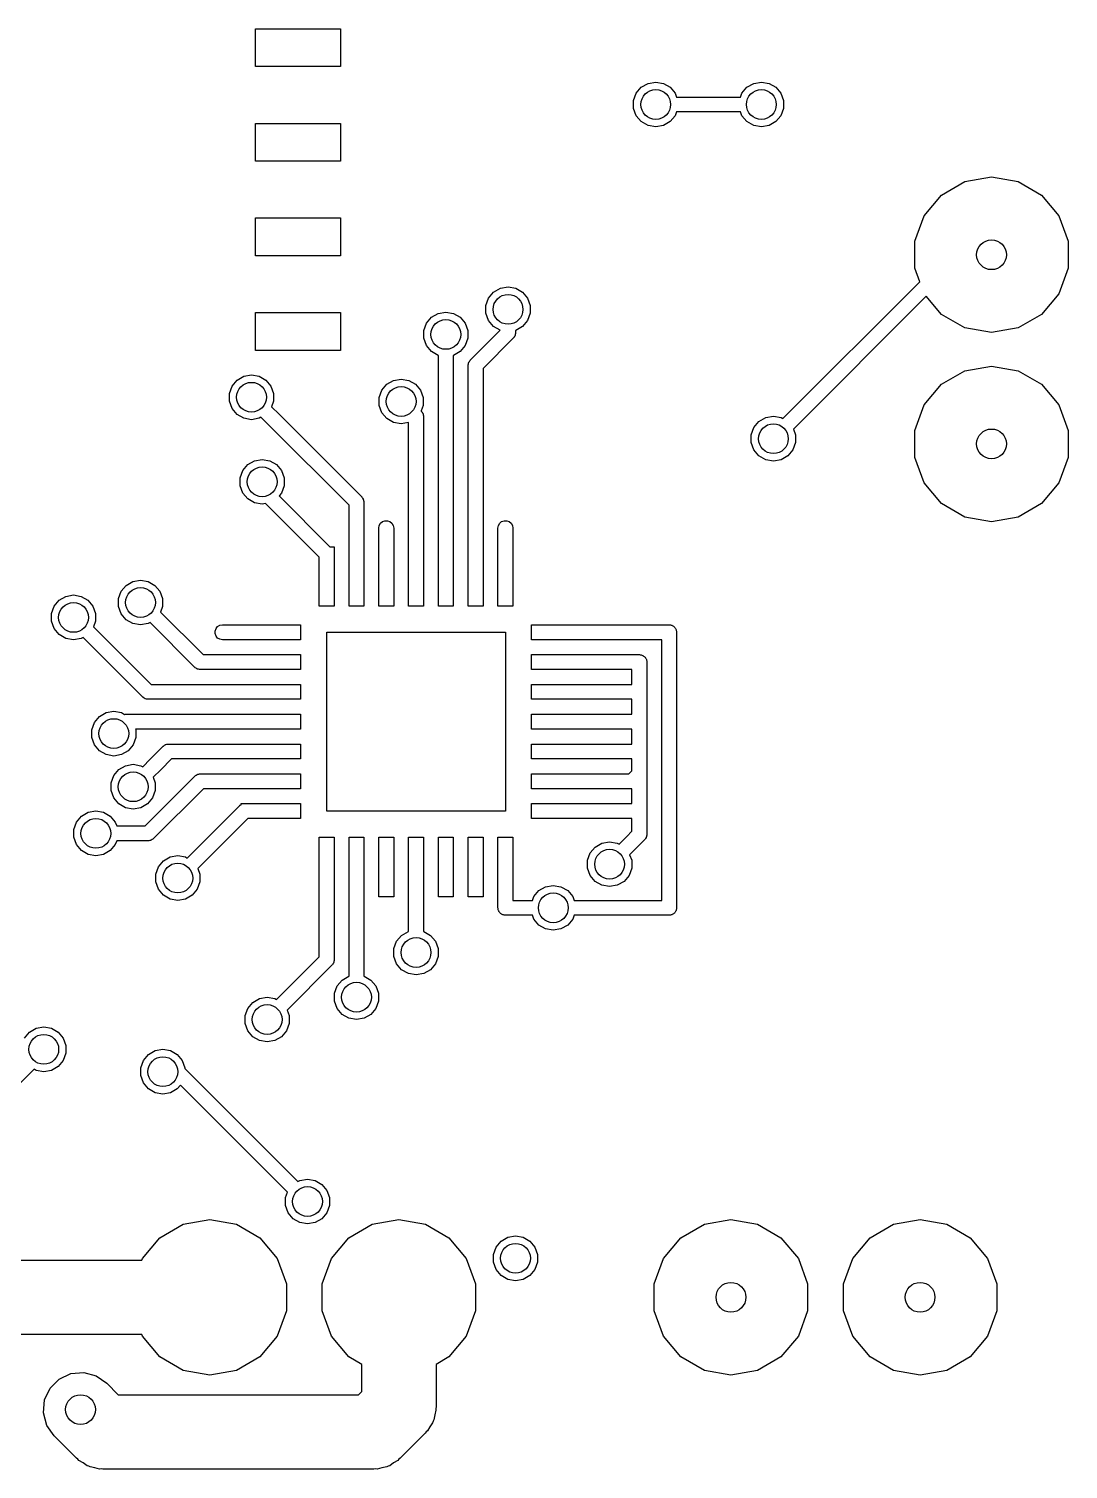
# Model space of a CAD drawing. Extents: x 1.2 to 29.5, y 0 to 30.9.
# Drawn here: x 14.8 to 28.76, y -0.04 to 19.3 of the extents above; entities that cross this region are included whole.
import ezdxf

# ---------------------------------------------------------------- set-up
doc = ezdxf.new("R2010")
doc.units = 0
doc.header["$MEASUREMENT"] = 0
doc.layers.add('BLACK', color=7, linetype='CONTINUOUS')

msp = doc.modelspace()

# ---------------------------------------------------------------- linework, layer by layer
at = {"layer": 'Black'}
for p, q in [((17.8435, 18.796), (17.8435, 19.304)), ((17.8435, 19.304), (18.9865, 19.304)), ((18.9865, 19.304), (18.9865, 18.796)), ((18.9865, 18.796), (17.8435, 18.796)), ((23.0259, 18.5187), (23.1165, 18.571)), ((23.1165, 18.571), (23.2195, 18.5891)), ((23.2195, 18.5891), (23.3225, 18.571)), ((23.3225, 18.571), (23.4131, 18.5187)), ((24.4444, 18.5187), (24.535, 18.571)), ((24.535, 18.571), (24.638, 18.5891)), ((24.638, 18.5891), (24.741, 18.571)), ((24.741, 18.571), (24.8316, 18.5187)), ((22.9229, 18.3403), (22.9587, 18.4386)), ((22.9587, 18.4386), (23.0259, 18.5187)), ((23.4131, 18.5187), (23.4803, 18.4386)), ((23.4803, 18.4386), (23.4987, 18.388)), ((23.4987, 18.388), (24.3588, 18.388)), ((24.3588, 18.388), (24.3772, 18.4386)), ((24.3772, 18.4386), (24.4444, 18.5187)), ((24.8316, 18.5187), (24.8988, 18.4386)), ((24.8988, 18.4386), (24.9346, 18.3403)), ((22.9229, 18.2357), (22.9229, 18.3403)), ((22.9587, 18.1374), (22.9229, 18.2357)), ((23.4987, 18.188), (23.4803, 18.1374)), ((24.3588, 18.188), (23.4987, 18.188)), ((24.3772, 18.1374), (24.3588, 18.188)), ((24.9346, 18.2357), (24.8988, 18.1374)), ((24.9346, 18.3403), (24.9346, 18.2357)), ((17.8435, 17.526), (17.8435, 18.034)), ((17.8435, 18.034), (18.9865, 18.034)), ((18.9865, 18.034), (18.9865, 17.526)), ((23.0259, 18.0573), (22.9587, 18.1374)), ((23.1165, 18.005), (23.0259, 18.0573)), ((23.2195, 17.9869), (23.1165, 18.005)), ((23.3225, 18.005), (23.2195, 17.9869)), ((23.4131, 18.0573), (23.3225, 18.005)), ((23.4803, 18.1374), (23.4131, 18.0573)), ((24.4444, 18.0573), (24.3772, 18.1374)), ((24.535, 18.005), (24.4444, 18.0573)), ((24.638, 17.9869), (24.535, 18.005)), ((24.741, 18.005), (24.638, 17.9869)), ((24.8316, 18.0573), (24.741, 18.005)), ((24.8988, 18.1374), (24.8316, 18.0573)), ((18.9865, 17.526), (17.8435, 17.526)), ((27.058, 17.0708), (27.3725, 17.2523)), ((27.3725, 17.2523), (27.73, 17.3154)), ((27.73, 17.3154), (28.0875, 17.2523)), ((28.0875, 17.2523), (28.402, 17.0708)), ((26.8247, 16.7927), (27.058, 17.0708)), ((28.402, 17.0708), (28.6353, 16.7927)), ((17.8435, 16.256), (17.8435, 16.764)), ((17.8435, 16.764), (18.9865, 16.764)), ((18.9865, 16.764), (18.9865, 16.256)), ((26.7005, 16.4515), (26.8247, 16.7927)), ((28.6353, 16.7927), (28.7595, 16.4515)), ((26.7005, 16.0885), (26.7005, 16.4515)), ((28.7595, 16.4515), (28.7595, 16.0885)), ((18.9865, 16.256), (17.8435, 16.256)), ((26.7663, 15.9077), (26.7005, 16.0885)), ((28.7595, 16.0885), (28.6353, 15.7473)), ((24.9274, 14.0689), (26.7663, 15.9077)), ((20.9394, 15.5891), (20.9752, 15.6874)), ((20.9752, 15.6874), (21.0424, 15.7675)), ((21.0424, 15.7675), (21.133, 15.8198)), ((21.133, 15.8198), (21.236, 15.8379)), ((21.236, 15.8379), (21.339, 15.8198)), ((21.339, 15.8198), (21.4295, 15.7675)), ((21.4295, 15.7675), (21.4968, 15.6874)), ((21.4968, 15.6874), (21.5325, 15.5891)), ((26.8539, 15.7125), (25.0691, 13.9277)), ((27.058, 15.4692), (26.8539, 15.7125)), ((28.6353, 15.7473), (28.402, 15.4692)), ((17.8435, 14.986), (17.8435, 15.494)), ((17.8435, 15.494), (18.9865, 15.494)), ((18.9865, 15.494), (18.9865, 14.986)), ((20.2064, 15.4307), (20.297, 15.483)), ((20.297, 15.483), (20.4, 15.5011)), ((20.4, 15.5011), (20.503, 15.483)), ((20.503, 15.483), (20.5936, 15.4307)), ((20.9394, 15.4845), (20.9394, 15.5891)), ((20.9752, 15.3862), (20.9394, 15.4845)), ((21.5325, 15.4845), (21.4968, 15.3862)), ((21.5325, 15.5891), (21.5325, 15.4845)), ((20.1034, 15.2523), (20.1392, 15.3506)), ((20.1392, 15.3506), (20.2064, 15.4307)), ((20.5936, 15.4307), (20.6608, 15.3506)), ((20.6608, 15.3506), (20.6966, 15.2523)), ((21.0424, 15.3061), (20.9752, 15.3862)), ((21.1305, 15.2552), (21.0424, 15.3061)), ((21.4295, 15.3061), (21.339, 15.2538)), ((21.4968, 15.3862), (21.4295, 15.3061)), ((27.3725, 15.2877), (27.058, 15.4692)), ((27.73, 15.2246), (27.3725, 15.2877)), ((28.0875, 15.2877), (27.73, 15.2246)), ((28.402, 15.4692), (28.0875, 15.2877)), ((20.1034, 15.1477), (20.1034, 15.2523)), ((20.1392, 15.0494), (20.1034, 15.1477)), ((20.6966, 15.1477), (20.6608, 15.0494)), ((20.6966, 15.2523), (20.6966, 15.1477)), ((20.7293, 14.854), (21.1305, 15.2552)), ((21.3067, 15.1486), (20.9, 14.7419)), ((21.3092, 15.1522), (21.3067, 15.1486)), ((21.3126, 15.155), (21.3092, 15.1522)), ((21.3191, 15.1663), (21.3126, 15.155)), ((21.3266, 15.177), (21.3191, 15.1663)), ((21.3277, 15.1813), (21.3266, 15.177)), ((21.3299, 15.1851), (21.3277, 15.1813)), ((21.3322, 15.198), (21.3299, 15.1851)), ((21.3356, 15.2106), (21.3322, 15.198)), ((21.336, 15.2193), (21.3352, 15.215)), ((21.3352, 15.215), (21.3356, 15.2106)), ((21.339, 15.2538), (21.336, 15.2533)), ((21.336, 15.2533), (21.336, 15.2193)), ((18.9865, 14.986), (17.8435, 14.986)), ((20.2064, 14.9693), (20.1392, 15.0494)), ((20.297, 14.917), (20.2064, 14.9693)), ((20.3, 14.9165), (20.297, 14.917)), ((20.3, 12.35), (20.3, 14.9165)), ((20.503, 14.917), (20.5, 14.9165)), ((20.5, 14.9165), (20.5, 12.35)), ((20.5936, 14.9693), (20.503, 14.917)), ((20.6608, 15.0494), (20.5936, 14.9693)), ((20.7, 14.7833), (20.7008, 14.7877)), ((20.7, 12.35), (20.7, 14.7833)), ((20.7004, 14.792), (20.7038, 14.8047)), ((20.7008, 14.7877), (20.7004, 14.792)), ((20.7038, 14.8047), (20.706, 14.8175)), ((20.706, 14.8175), (20.7082, 14.8213)), ((20.7082, 14.8213), (20.7094, 14.8256)), ((20.7094, 14.8256), (20.7169, 14.8363)), ((20.7169, 14.8363), (20.7234, 14.8476)), ((20.7234, 14.8476), (20.7268, 14.8504)), ((20.7268, 14.8504), (20.7293, 14.854)), ((20.9, 14.7419), (20.9, 12.35)), ((27.058, 14.5308), (27.3725, 14.7123)), ((27.3725, 14.7123), (27.73, 14.7754)), ((27.73, 14.7754), (28.0875, 14.7123)), ((28.0875, 14.7123), (28.402, 14.5308)), ((17.4934, 14.4088), (17.5292, 14.5071)), ((17.5292, 14.5071), (17.5964, 14.5872)), ((17.5964, 14.5872), (17.687, 14.6395)), ((17.687, 14.6395), (17.79, 14.6577)), ((17.79, 14.6577), (17.893, 14.6395)), ((17.893, 14.6395), (17.9835, 14.5872)), ((17.9835, 14.5872), (18.0508, 14.5071)), ((18.0508, 14.5071), (18.0865, 14.4088)), ((19.5392, 14.4506), (19.6064, 14.5307)), ((19.6064, 14.5307), (19.697, 14.583)), ((19.697, 14.583), (19.8, 14.6011)), ((19.8, 14.6011), (19.903, 14.583)), ((19.903, 14.583), (19.9936, 14.5307)), ((19.9936, 14.5307), (20.0608, 14.4506)), ((26.8247, 14.2527), (27.058, 14.5308)), ((28.402, 14.5308), (28.6353, 14.2527)), ((17.4934, 14.3043), (17.4934, 14.4088)), ((18.0865, 14.4088), (18.0865, 14.3043)), ((19.5034, 14.3523), (19.5392, 14.4506)), ((19.5034, 14.2477), (19.5034, 14.3523)), ((20.0608, 14.4506), (20.0966, 14.3523)), ((20.0966, 14.3523), (20.0966, 14.2477)), ((17.5292, 14.206), (17.4934, 14.3043)), ((17.5964, 14.1259), (17.5292, 14.206)), ((17.687, 14.0736), (17.5964, 14.1259)), ((18.0865, 14.3043), (18.0591, 14.2288)), ((18.0591, 14.2288), (18.1607, 14.1273)), ((18.1607, 14.1273), (18.1607, 14.1273)), ((18.1607, 14.1273), (19.2707, 13.0172)), ((19.5392, 14.1494), (19.5034, 14.2477)), ((19.6064, 14.0693), (19.5392, 14.1494)), ((20.0966, 14.2477), (20.0691, 14.1723)), ((20.0691, 14.1723), (20.0707, 14.1707)), ((20.0707, 14.1707), (20.0732, 14.1671)), ((20.0732, 14.1671), (20.0766, 14.1643)), ((20.0766, 14.1643), (20.0831, 14.153)), ((20.0831, 14.153), (20.0906, 14.1423)), ((20.0906, 14.1423), (20.0918, 14.138)), ((20.0918, 14.138), (20.094, 14.1342)), ((20.094, 14.1342), (20.0962, 14.1213)), ((20.0962, 14.1213), (20.0996, 14.1087)), ((26.7005, 13.9115), (26.8247, 14.2527)), ((28.6353, 14.2527), (28.7595, 13.9115)), ((17.79, 14.0554), (17.687, 14.0736)), ((17.893, 14.0736), (17.79, 14.0554)), ((17.9174, 14.0877), (17.893, 14.0736)), ((18.0193, 13.9858), (17.9174, 14.0877)), ((19.1, 12.9051), (18.0193, 13.9858)), ((18.0193, 13.9858), (18.0193, 13.9858)), ((19.697, 14.017), (19.6064, 14.0693)), ((19.8, 13.9989), (19.697, 14.017)), ((19.9, 14.0165), (19.8, 13.9989)), ((19.9, 12.35), (19.9, 14.0165)), ((20.0996, 14.1087), (20.0992, 14.1043)), ((20.0992, 14.1043), (20.1, 14.1)), ((20.1, 14.1), (20.1, 12.35)), ((24.5034, 13.8523), (24.5392, 13.9506)), ((24.5392, 13.9506), (24.6064, 14.0307)), ((24.6064, 14.0307), (24.697, 14.083)), ((24.697, 14.083), (24.8, 14.1011)), ((24.8, 14.1011), (24.903, 14.083)), ((24.903, 14.083), (24.9274, 14.0689)), ((25.0691, 13.9277), (25.0966, 13.8523)), ((24.5034, 13.7477), (24.5034, 13.8523)), ((24.5392, 13.6494), (24.5034, 13.7477)), ((25.0966, 13.7477), (25.0608, 13.6494)), ((25.0966, 13.8523), (25.0966, 13.7477)), ((26.7005, 13.5485), (26.7005, 13.9115)), ((28.7595, 13.9115), (28.7595, 13.5485)), ((24.6064, 13.5693), (24.5392, 13.6494)), ((24.697, 13.517), (24.6064, 13.5693)), ((24.9936, 13.5693), (24.903, 13.517)), ((25.0608, 13.6494), (24.9936, 13.5693)), ((26.8247, 13.2073), (26.7005, 13.5485)), ((28.7595, 13.5485), (28.6353, 13.2073)), ((17.6373, 13.2734), (17.673, 13.3716)), ((17.673, 13.3716), (17.7403, 13.4518)), ((17.7403, 13.4518), (17.8308, 13.504)), ((17.8308, 13.504), (17.9338, 13.5222)), ((17.9338, 13.5222), (18.0368, 13.504)), ((18.0368, 13.504), (18.1274, 13.4518)), ((18.1274, 13.4518), (18.1946, 13.3716)), ((18.1946, 13.3716), (18.2304, 13.2734)), ((24.8, 13.4989), (24.697, 13.517)), ((24.903, 13.517), (24.8, 13.4989)), ((17.6373, 13.1688), (17.6373, 13.2734)), ((17.673, 13.0705), (17.6373, 13.1688)), ((18.2304, 13.1688), (18.1946, 13.0705)), ((18.2304, 13.2734), (18.2304, 13.1688)), ((27.058, 12.9292), (26.8247, 13.2073)), ((28.6353, 13.2073), (28.402, 12.9292)), ((17.7403, 12.9904), (17.673, 13.0705)), ((17.8308, 12.9381), (17.7403, 12.9904)), ((18.1946, 13.0705), (18.161, 13.0304)), ((18.161, 13.0304), (18.8414, 12.35)), ((19.2707, 13.0172), (19.2732, 13.0136)), ((19.2732, 13.0136), (19.2766, 13.0108)), ((19.2766, 13.0108), (19.2831, 12.9995)), ((19.2831, 12.9995), (19.2906, 12.9888)), ((19.2906, 12.9888), (19.2918, 12.9845)), ((19.2918, 12.9845), (19.294, 12.9807)), ((19.294, 12.9807), (19.2962, 12.9678)), ((19.2962, 12.9678), (19.2996, 12.9552)), ((17.9338, 12.9199), (17.8308, 12.9381)), ((17.9804, 12.9281), (17.9338, 12.9199)), ((18.7, 12.2086), (17.9804, 12.9281)), ((19.1, 12.35), (19.1, 12.9051)), ((19.2996, 12.9552), (19.2992, 12.9508)), ((19.2992, 12.9508), (19.3, 12.9465)), ((19.3, 12.9465), (19.3, 12.35)), ((27.3725, 12.7477), (27.058, 12.9292)), ((28.402, 12.9292), (28.0875, 12.7477)), ((19.5, 12.6), (19.506, 12.6342)), ((19.5, 12.35), (19.5, 12.6)), ((19.506, 12.6342), (19.5234, 12.6643)), ((19.5234, 12.6643), (19.55, 12.6866)), ((19.55, 12.6866), (19.5826, 12.6985)), ((19.5826, 12.6985), (19.6174, 12.6985)), ((19.6174, 12.6985), (19.65, 12.6866)), ((19.65, 12.6866), (19.6766, 12.6643)), ((19.6766, 12.6643), (19.694, 12.6342)), ((19.694, 12.6342), (19.7, 12.6)), ((19.7, 12.6), (19.7, 12.35)), ((21.1, 12.6), (21.106, 12.6342)), ((21.1, 12.35), (21.1, 12.6)), ((21.106, 12.6342), (21.1234, 12.6643)), ((21.1234, 12.6643), (21.15, 12.6866)), ((21.15, 12.6866), (21.1826, 12.6985)), ((21.1826, 12.6985), (21.2174, 12.6985)), ((21.2174, 12.6985), (21.25, 12.6866)), ((21.25, 12.6866), (21.2766, 12.6643)), ((21.2766, 12.6643), (21.294, 12.6342)), ((21.294, 12.6342), (21.3, 12.6)), ((21.3, 12.6), (21.3, 12.35)), ((27.73, 12.6846), (27.3725, 12.7477)), ((28.0875, 12.7477), (27.73, 12.6846)), ((18.7, 11.55), (18.7, 12.2086)), ((18.8414, 12.35), (18.9, 12.35)), ((18.9, 12.35), (18.9, 11.55)), ((19.1, 11.55), (19.1, 12.35)), ((19.3, 12.35), (19.3, 11.55)), ((19.5, 11.55), (19.5, 12.35)), ((19.7, 12.35), (19.7, 11.55)), ((19.9, 11.55), (19.9, 12.35)), ((20.1, 12.35), (20.1, 11.55)), ((20.3, 11.55), (20.3, 12.35)), ((20.5, 12.35), (20.5, 11.55)), ((20.7, 11.55), (20.7, 12.35)), ((20.9, 12.35), (20.9, 11.55)), ((21.1, 11.55), (21.1, 12.35)), ((21.3, 12.35), (21.3, 11.55)), ((16.0392, 11.7506), (16.1064, 11.8307)), ((16.1064, 11.8307), (16.197, 11.883)), ((16.197, 11.883), (16.3, 11.9011)), ((16.3, 11.9011), (16.403, 11.883)), ((16.403, 11.883), (16.4936, 11.8307)), ((16.4936, 11.8307), (16.5608, 11.7506)), ((15.1392, 11.5506), (15.2064, 11.6307)), ((15.2064, 11.6307), (15.297, 11.683)), ((15.297, 11.683), (15.4, 11.7011)), ((15.4, 11.7011), (15.503, 11.683)), ((15.503, 11.683), (15.5936, 11.6307)), ((15.5936, 11.6307), (15.6608, 11.5506)), ((16.0034, 11.6523), (16.0392, 11.7506)), ((16.0034, 11.5477), (16.0034, 11.6523)), ((16.5608, 11.7506), (16.5966, 11.6523)), ((16.5966, 11.6523), (16.5966, 11.5477)), ((15.1034, 11.4523), (15.1392, 11.5506)), ((15.1034, 11.3477), (15.1034, 11.4523)), ((15.6608, 11.5506), (15.6966, 11.4523)), ((15.6966, 11.4523), (15.6966, 11.3477)), ((16.0392, 11.4494), (16.0034, 11.5477)), ((16.1064, 11.3693), (16.0392, 11.4494)), ((16.5966, 11.5477), (16.5691, 11.4723)), ((16.5691, 11.4723), (17.1414, 10.9)), ((18.9, 11.55), (18.7, 11.55)), ((19.3, 11.55), (19.1, 11.55)), ((19.7, 11.55), (19.5, 11.55)), ((20.1, 11.55), (19.9, 11.55)), ((20.5, 11.55), (20.3, 11.55)), ((20.9, 11.55), (20.7, 11.55)), ((21.3, 11.55), (21.1, 11.55)), ((15.1392, 11.2494), (15.1034, 11.3477)), ((15.2064, 11.1693), (15.1392, 11.2494)), ((15.6966, 11.3477), (15.6691, 11.2723)), ((15.6691, 11.2723), (16.4414, 10.5)), ((16.197, 11.317), (16.1064, 11.3693)), ((16.3, 11.2989), (16.197, 11.317)), ((16.403, 11.317), (16.3, 11.2989)), ((16.4274, 11.3311), (16.403, 11.317)), ((17.0293, 10.7293), (16.4274, 11.3311)), ((17.3015, 11.2174), (17.3134, 11.25)), ((17.3134, 11.25), (17.3357, 11.2766)), ((17.3357, 11.2766), (17.3658, 11.294)), ((17.3658, 11.294), (17.4, 11.3)), ((17.4, 11.3), (18.05, 11.3)), ((18.05, 11.3), (18.45, 11.3)), ((18.45, 11.3), (18.45, 11.1)), ((21.55, 11.3), (22.35, 11.3)), ((21.55, 11.1), (21.55, 11.3)), ((22.35, 11.3), (23.4, 11.3)), ((23.4, 11.3), (23.4086, 11.2985)), ((23.4086, 11.2985), (23.4174, 11.2985)), ((23.4174, 11.2985), (23.4256, 11.2955)), ((23.4256, 11.2955), (23.4342, 11.294)), ((23.4342, 11.294), (23.4418, 11.2896)), ((23.4418, 11.2896), (23.45, 11.2866)), ((23.45, 11.2866), (23.4567, 11.281)), ((23.4567, 11.281), (23.4643, 11.2766)), ((23.4643, 11.2766), (23.4699, 11.2699)), ((23.4699, 11.2699), (23.4766, 11.2643)), ((23.4766, 11.2643), (23.481, 11.2567)), ((23.481, 11.2567), (23.4866, 11.25)), ((23.4866, 11.25), (23.4896, 11.2418)), ((23.4896, 11.2418), (23.494, 11.2342)), ((23.494, 11.2342), (23.4955, 11.2256)), ((23.4955, 11.2256), (23.4985, 11.2174)), ((15.297, 11.117), (15.2064, 11.1693)), ((15.4, 11.0989), (15.297, 11.117)), ((15.503, 11.117), (15.4, 11.0989)), ((15.5274, 11.1311), (15.503, 11.117)), ((16.3293, 10.3293), (15.5274, 11.1311)), ((17.3015, 11.1826), (17.3015, 11.2174)), ((17.3134, 11.15), (17.3015, 11.1826)), ((17.3357, 11.1234), (17.3134, 11.15)), ((17.3658, 11.106), (17.3357, 11.1234)), ((17.4, 11.1), (17.3658, 11.106)), ((17.65, 11.1), (17.4, 11.1)), ((18.05, 11.1), (17.65, 11.1)), ((18.45, 11.1), (18.05, 11.1)), ((18.8, 10), (18.8, 11.2)), ((18.8, 11.2), (20, 11.2)), ((20, 11.2), (21.2, 11.2)), ((21.2, 11.2), (21.2, 10)), ((21.95, 11.1), (21.55, 11.1)), ((22.35, 11.1), (21.95, 11.1)), ((23.3, 11.1), (22.35, 11.1)), ((23.3, 7.6), (23.3, 11.1)), ((23.4985, 11.2174), (23.4985, 11.2086)), ((23.4985, 11.2086), (23.5, 11.2)), ((23.5, 11.2), (23.5, 7.5)), ((17.1414, 10.9), (18.05, 10.9)), ((18.05, 10.9), (18.45, 10.9)), ((18.45, 10.9), (18.45, 10.7)), ((21.55, 10.7), (21.55, 10.9)), ((21.55, 10.9), (22.35, 10.9)), ((22.35, 10.9), (23, 10.9)), ((23, 10.9), (23.0086, 10.8985)), ((23.0086, 10.8985), (23.0174, 10.8985)), ((23.0174, 10.8985), (23.0256, 10.8955)), ((23.0256, 10.8955), (23.0342, 10.894)), ((23.0342, 10.894), (23.0418, 10.8896)), ((23.0418, 10.8896), (23.05, 10.8866)), ((23.05, 10.8866), (23.0567, 10.881)), ((23.0567, 10.881), (23.0643, 10.8766)), ((23.0643, 10.8766), (23.0699, 10.8699)), ((23.0699, 10.8699), (23.0766, 10.8643)), ((23.0766, 10.8643), (23.081, 10.8567)), ((23.081, 10.8567), (23.0866, 10.85)), ((23.0866, 10.85), (23.0896, 10.8418)), ((23.0896, 10.8418), (23.094, 10.8342)), ((23.094, 10.8342), (23.0955, 10.8256)), ((17.0329, 10.7268), (17.0293, 10.7293)), ((17.0357, 10.7234), (17.0329, 10.7268)), ((17.047, 10.7169), (17.0357, 10.7234)), ((17.0577, 10.7094), (17.047, 10.7169)), ((17.062, 10.7082), (17.0577, 10.7094)), ((17.0658, 10.706), (17.062, 10.7082)), ((17.0787, 10.7038), (17.0658, 10.706)), ((17.0913, 10.7004), (17.0787, 10.7038)), ((17.0957, 10.7008), (17.0913, 10.7004)), ((17.1, 10.7), (17.0957, 10.7008)), ((17.65, 10.7), (17.1, 10.7)), ((18.45, 10.7), (17.65, 10.7)), ((21.95, 10.7), (21.55, 10.7)), ((22.9, 10.7), (21.95, 10.7)), ((22.9, 10.5), (22.9, 10.7)), ((23.0955, 10.8256), (23.0985, 10.8174)), ((23.0985, 10.8174), (23.0985, 10.8086)), ((23.0985, 10.8086), (23.1, 10.8)), ((23.1, 10.8), (23.1, 10.4)), ((16.4414, 10.5), (18.05, 10.5)), ((18.05, 10.5), (18.45, 10.5)), ((18.45, 10.5), (18.45, 10.3)), ((21.55, 10.3), (21.55, 10.5)), ((21.55, 10.5), (22.35, 10.5)), ((22.35, 10.5), (22.9, 10.5)), ((16.3329, 10.3268), (16.3293, 10.3293)), ((16.3357, 10.3234), (16.3329, 10.3268)), ((16.347, 10.3169), (16.3357, 10.3234)), ((16.3577, 10.3094), (16.347, 10.3169)), ((16.362, 10.3082), (16.3577, 10.3094)), ((16.3658, 10.306), (16.362, 10.3082)), ((16.3787, 10.3038), (16.3658, 10.306)), ((16.3913, 10.3004), (16.3787, 10.3038)), ((16.3957, 10.3008), (16.3913, 10.3004)), ((16.4, 10.3), (16.3957, 10.3008)), ((17.65, 10.3), (16.4, 10.3)), ((18.45, 10.3), (17.65, 10.3)), ((21.95, 10.3), (21.55, 10.3)), ((22.9, 10.3), (21.95, 10.3)), ((22.9, 10.1), (22.9, 10.3)), ((23.1, 10.4), (23.1, 10)), ((15.6796, 9.99056), (15.7468, 10.0707)), ((15.7468, 10.0707), (15.8374, 10.123)), ((15.8374, 10.123), (15.9404, 10.1411)), ((15.9404, 10.1411), (16.0434, 10.123)), ((16.0434, 10.123), (16.0863, 10.0982)), ((16.0863, 10.0982), (16.0917, 10.0996)), ((16.0917, 10.0996), (16.0961, 10.0992)), ((16.0961, 10.0992), (16.1004, 10.1)), ((16.1004, 10.1), (18.05, 10.1)), ((18.05, 10.1), (18.45, 10.1)), ((18.45, 10.1), (18.45, 9.9)), ((21.55, 9.9), (21.55, 10.1)), ((21.55, 10.1), (22.35, 10.1)), ((22.35, 10.1), (22.9, 10.1)), ((15.6438, 9.89228), (15.6796, 9.99056)), ((15.6438, 9.7877), (15.6438, 9.89228)), ((17.65, 9.9), (16.2341, 9.9)), ((16.2341, 9.9), (16.2369, 9.89228)), ((16.2369, 9.89228), (16.2369, 9.7877)), ((18.45, 9.9), (17.65, 9.9)), ((18.8, 8.8), (18.8, 10)), ((21.2, 10), (21.2, 8.8)), ((21.95, 9.9), (21.55, 9.9)), ((22.9, 9.9), (21.95, 9.9)), ((22.9, 9.7), (22.9, 9.9)), ((23.1, 10), (23.1, 9.6)), ((15.6796, 9.68942), (15.6438, 9.7877)), ((15.7468, 9.6093), (15.6796, 9.68942)), ((16.2012, 9.68942), (16.1339, 9.6093)), ((16.2369, 9.7877), (16.2012, 9.68942)), ((16.6044, 9.67071), (16.608, 9.67324)), ((16.608, 9.67324), (16.6108, 9.6766)), ((16.6108, 9.6766), (16.6221, 9.68313)), ((16.6221, 9.68313), (16.6328, 9.69063)), ((16.6328, 9.69063), (16.6371, 9.69177)), ((16.6371, 9.69177), (16.6409, 9.69397)), ((16.6409, 9.69397), (16.6538, 9.69624)), ((16.6538, 9.69624), (16.6664, 9.69962)), ((16.6664, 9.69962), (16.6708, 9.69924)), ((16.6708, 9.69924), (16.6751, 9.7)), ((16.6751, 9.7), (18.05, 9.7)), ((18.05, 9.7), (18.45, 9.7)), ((18.45, 9.7), (18.45, 9.5)), ((21.55, 9.5), (21.55, 9.7)), ((21.55, 9.7), (22.35, 9.7)), ((22.35, 9.7), (22.9, 9.7)), ((15.8374, 9.55701), (15.7468, 9.6093)), ((15.9404, 9.53884), (15.8374, 9.55701)), ((16.0434, 9.55701), (15.9404, 9.53884)), ((16.1339, 9.6093), (16.0434, 9.55701)), ((16.3287, 9.39503), (16.4305, 9.49686)), ((16.4305, 9.49687), (16.6044, 9.67071)), ((16.4305, 9.49686), (16.4305, 9.49687)), ((16.7165, 9.5), (16.572, 9.35544)), ((17.65, 9.5), (16.7165, 9.5)), ((18.05, 9.5), (17.65, 9.5)), ((18.45, 9.5), (18.05, 9.5)), ((21.95, 9.5), (21.55, 9.5)), ((22.35, 9.5), (21.95, 9.5)), ((22.9, 9.5), (22.35, 9.5)), ((22.9, 9.34142), (22.9, 9.5)), ((23.1, 9.6), (23.1, 9.3)), ((15.9405, 9.27673), (16.0077, 9.35685)), ((16.0077, 9.35685), (16.0983, 9.40914)), ((16.0983, 9.40914), (16.2013, 9.4273)), ((16.2013, 9.4273), (16.3043, 9.40914)), ((16.3043, 9.40914), (16.3287, 9.39503)), ((16.572, 9.35544), (16.4704, 9.25386)), ((16.572, 9.35544), (16.572, 9.35544)), ((17.0492, 9.28314), (17.0599, 9.29063)), ((17.0599, 9.29063), (17.0641, 9.29177)), ((17.0641, 9.29177), (17.0679, 9.29397)), ((17.0679, 9.29397), (17.0808, 9.29624)), ((17.0808, 9.29624), (17.0934, 9.29962)), ((17.0934, 9.29962), (17.0978, 9.29924)), ((17.0978, 9.29924), (17.1021, 9.3)), ((17.1021, 9.3), (18.05, 9.3)), ((18.05, 9.3), (18.45, 9.3)), ((18.45, 9.3), (18.45, 9.1)), ((21.55, 9.1), (21.55, 9.3)), ((21.55, 9.3), (22.35, 9.3)), ((22.35, 9.3), (22.8586, 9.3)), ((22.8586, 9.3), (22.9, 9.34142)), ((23.1, 9.3), (23.1, 8.8)), ((15.9047, 9.17845), (15.9405, 9.27673)), ((15.9047, 9.07386), (15.9047, 9.17845)), ((16.3607, 8.6), (17.0314, 9.27071)), ((16.4704, 9.25386), (16.4978, 9.17845)), ((17.1436, 9.1), (16.4729, 8.42929)), ((16.4978, 9.17845), (16.4978, 9.07386)), ((17.0314, 9.27071), (17.035, 9.27323)), ((17.035, 9.27323), (17.0379, 9.2766)), ((17.0379, 9.2766), (17.0492, 9.28314)), ((17.65, 9.1), (17.1436, 9.1)), ((18.45, 9.1), (17.65, 9.1)), ((21.95, 9.1), (21.55, 9.1)), ((22.9, 9.1), (21.95, 9.1)), ((22.9, 8.9), (22.9, 9.1)), ((15.9405, 8.97558), (15.9047, 9.07386)), ((16.0077, 8.89546), (15.9405, 8.97558)), ((16.4621, 8.97558), (16.3948, 8.89546)), ((16.4978, 9.07386), (16.4621, 8.97558)), ((17.65, 8.88521), (17.65, 8.9)), ((17.65, 8.9), (18.45, 8.9)), ((18.45, 8.9), (18.45, 8.7)), ((21.55, 8.9), (22.35, 8.9)), ((21.55, 8.7), (21.55, 8.9)), ((22.35, 8.9), (22.9, 8.9)), ((15.4392, 8.65057), (15.5064, 8.73069)), ((15.5064, 8.73069), (15.597, 8.78299)), ((15.597, 8.78299), (15.7, 8.80115)), ((15.7, 8.80115), (15.803, 8.78299)), ((15.803, 8.78299), (15.8936, 8.73069)), ((15.8936, 8.73069), (15.9608, 8.65057)), ((16.0983, 8.84317), (16.0077, 8.89546)), ((16.2013, 8.82501), (16.0983, 8.84317)), ((16.3043, 8.84317), (16.2013, 8.82501)), ((16.3948, 8.89546), (16.3043, 8.84317)), ((16.9274, 8.16887), (17.6293, 8.87071)), ((17.6293, 8.87071), (17.6329, 8.87323)), ((17.6329, 8.87323), (17.6357, 8.8766)), ((17.6357, 8.8766), (17.647, 8.88314)), ((17.647, 8.88314), (17.65, 8.88521)), ((20, 8.8), (18.8, 8.8)), ((21.2, 8.8), (20, 8.8)), ((23.1, 8.8), (23.1, 8.48599)), ((15.4034, 8.55229), (15.4392, 8.65057)), ((15.4034, 8.44771), (15.4034, 8.55229)), ((15.9608, 8.65057), (15.9792, 8.6)), ((15.9792, 8.6), (16.1243, 8.6)), ((16.1243, 8.6), (16.3607, 8.6)), ((17.7414, 8.7), (17.0691, 8.0277)), ((18.45, 8.7), (17.7414, 8.7)), ((21.95, 8.7), (21.55, 8.7)), ((22.9, 8.7), (21.95, 8.7)), ((22.8293, 8.4567), (22.9, 8.52741)), ((22.9, 8.52741), (22.9, 8.7)), ((15.4392, 8.34943), (15.4034, 8.44771)), ((15.5064, 8.26931), (15.4392, 8.34943)), ((15.9608, 8.34943), (15.8936, 8.26931)), ((15.9792, 8.4), (15.9608, 8.34943)), ((16.1243, 8.4), (15.9792, 8.4)), ((16.4021, 8.4), (16.1243, 8.4)), ((16.4065, 8.40076), (16.4021, 8.4)), ((16.4109, 8.40038), (16.4065, 8.40076)), ((16.4235, 8.40376), (16.4109, 8.40038)), ((16.4364, 8.40603), (16.4235, 8.40376)), ((16.4402, 8.40823), (16.4364, 8.40603)), ((16.4444, 8.40937), (16.4402, 8.40823)), ((16.4551, 8.41687), (16.4444, 8.40937)), ((16.4664, 8.4234), (16.4551, 8.41687)), ((16.4693, 8.42676), (16.4664, 8.4234)), ((16.4729, 8.42929), (16.4693, 8.42676)), ((18.7, 8.05), (18.7, 8.45)), ((18.7, 8.45), (18.9, 8.45)), ((18.9, 8.45), (18.9, 7.65)), ((19.1, 8.05), (19.1, 8.45)), ((19.1, 8.45), (19.3, 8.45)), ((19.3, 8.45), (19.3, 7.65)), ((19.5, 7.65), (19.5, 8.45)), ((19.5, 8.45), (19.7, 8.45)), ((19.7, 8.45), (19.7, 7.65)), ((19.9, 8.05), (19.9, 8.45)), ((19.9, 8.45), (20.1, 8.45)), ((20.1, 8.45), (20.1, 7.65)), ((20.3, 7.65), (20.3, 8.45)), ((20.3, 8.45), (20.5, 8.45)), ((20.5, 8.45), (20.5, 7.65)), ((20.7, 7.65), (20.7, 8.45)), ((20.7, 8.45), (20.9, 8.45)), ((20.9, 8.45), (20.9, 7.65)), ((21.1, 8.05), (21.1, 8.45)), ((21.1, 8.45), (21.3, 8.45)), ((21.3, 8.45), (21.3, 7.65)), ((22.4064, 8.31668), (22.497, 8.36897)), ((22.497, 8.36897), (22.6, 8.38714)), ((22.6, 8.38714), (22.703, 8.36897)), ((22.703, 8.36897), (22.7274, 8.35486)), ((22.7274, 8.35486), (22.8293, 8.4567)), ((22.8293, 8.4567), (22.8293, 8.4567)), ((23.0707, 8.41528), (22.9707, 8.31528)), ((23.0732, 8.41888), (23.0707, 8.41528)), ((23.0766, 8.42171), (23.0732, 8.41888)), ((23.0831, 8.43302), (23.0766, 8.42171)), ((23.0906, 8.44373), (23.0831, 8.43302)), ((23.0918, 8.44798), (23.0906, 8.44373)), ((23.094, 8.45179), (23.0918, 8.44798)), ((23.0962, 8.46466), (23.094, 8.45179)), ((23.0996, 8.47727), (23.0962, 8.46466)), ((23.1, 8.48599), (23.0992, 8.48166)), ((23.0992, 8.48166), (23.0996, 8.47727)), ((15.597, 8.21701), (15.5064, 8.26931)), ((15.7, 8.19885), (15.597, 8.21701)), ((15.803, 8.21701), (15.7, 8.19885)), ((15.8936, 8.26931), (15.803, 8.21701)), ((16.5392, 8.05057), (16.6064, 8.13069)), ((16.6064, 8.13069), (16.697, 8.18299)), ((16.697, 8.18299), (16.8, 8.20115)), ((16.8, 8.20115), (16.903, 8.18299)), ((16.903, 8.18299), (16.9274, 8.16887)), ((22.3034, 8.13828), (22.3392, 8.23656)), ((22.3034, 8.0337), (22.3034, 8.13828)), ((22.3392, 8.23656), (22.4064, 8.31668)), ((22.9707, 8.31528), (22.8691, 8.21369)), ((22.8691, 8.21369), (22.8966, 8.13828)), ((22.8966, 8.13828), (22.8966, 8.0337)), ((22.9707, 8.31528), (22.9707, 8.31528)), ((16.5034, 7.95229), (16.5392, 8.05057)), ((16.5034, 7.84771), (16.5034, 7.95229)), ((17.0691, 8.0277), (17.0966, 7.95229)), ((17.0966, 7.95229), (17.0966, 7.84771)), ((18.7, 6.84142), (18.7, 8.05)), ((19.1, 6.58351), (19.1, 8.05)), ((19.9, 7.18351), (19.9, 8.05)), ((21.1, 7.5), (21.1, 8.05)), ((22.3392, 7.93542), (22.3034, 8.0337)), ((22.4064, 7.8553), (22.3392, 7.93542)), ((22.8608, 7.93542), (22.7936, 7.8553)), ((22.8966, 8.0337), (22.8608, 7.93542)), ((16.5392, 7.74943), (16.5034, 7.84771)), ((16.6064, 7.66931), (16.5392, 7.74943)), ((17.0608, 7.74943), (16.9936, 7.66931)), ((17.0966, 7.84771), (17.0608, 7.74943)), ((21.6504, 7.73069), (21.741, 7.78299)), ((21.741, 7.78299), (21.844, 7.80115)), ((21.844, 7.80115), (21.947, 7.78299)), ((21.947, 7.78299), (22.0376, 7.73069)), ((22.497, 7.803), (22.4064, 7.8553)), ((22.6, 7.78484), (22.497, 7.803)), ((22.703, 7.803), (22.6, 7.78484)), ((22.7936, 7.8553), (22.703, 7.803)), ((16.697, 7.61701), (16.6064, 7.66931)), ((16.8, 7.59885), (16.697, 7.61701)), ((16.903, 7.61701), (16.8, 7.59885)), ((16.9936, 7.66931), (16.903, 7.61701)), ((18.9, 7.65), (18.9, 6.8)), ((19.3, 7.65), (19.3, 6.58351)), ((19.7, 7.65), (19.5, 7.65)), ((20.1, 7.65), (20.1, 7.18351)), ((20.5, 7.65), (20.3, 7.65)), ((20.9, 7.65), (20.7, 7.65)), ((21.3, 7.65), (21.3, 7.6)), ((21.3, 7.6), (21.5648, 7.6)), ((21.5648, 7.6), (21.5832, 7.65057)), ((21.5832, 7.65057), (21.6504, 7.73069)), ((22.0376, 7.73069), (22.1048, 7.65057)), ((22.1048, 7.65057), (22.1232, 7.6)), ((22.1232, 7.6), (23.3, 7.6)), ((21.1015, 7.49139), (21.1, 7.5)), ((21.1015, 7.48263), (21.1015, 7.49139)), ((21.1045, 7.47441), (21.1015, 7.48263)), ((21.106, 7.4658), (21.1045, 7.47441)), ((21.1104, 7.45822), (21.106, 7.4658)), ((21.1134, 7.45), (21.1104, 7.45822)), ((21.119, 7.4433), (21.1134, 7.45)), ((21.1234, 7.43572), (21.119, 7.4433)), ((21.1301, 7.4301), (21.1234, 7.43572)), ((21.1357, 7.4234), (21.1301, 7.4301)), ((21.1433, 7.41902), (21.1357, 7.4234)), ((21.15, 7.4134), (21.1433, 7.41902)), ((21.1582, 7.4104), (21.15, 7.4134)), ((21.1658, 7.40603), (21.1582, 7.4104)), ((21.1744, 7.40451), (21.1658, 7.40603)), ((21.1826, 7.40152), (21.1744, 7.40451)), ((21.1914, 7.40152), (21.1826, 7.40152)), ((21.2, 7.4), (21.1914, 7.40152)), ((21.5648, 7.4), (21.2, 7.4)), ((21.5832, 7.34943), (21.5648, 7.4)), ((22.1232, 7.4), (22.1048, 7.34943)), ((23.4, 7.4), (22.1232, 7.4)), ((23.4086, 7.40152), (23.4, 7.4)), ((23.4174, 7.40152), (23.4086, 7.40152)), ((23.4256, 7.40451), (23.4174, 7.40152)), ((23.4342, 7.40603), (23.4256, 7.40451)), ((23.4418, 7.4104), (23.4342, 7.40603)), ((23.45, 7.4134), (23.4418, 7.4104)), ((23.4567, 7.41902), (23.45, 7.4134)), ((23.4643, 7.4234), (23.4567, 7.41902)), ((23.4699, 7.4301), (23.4643, 7.4234)), ((23.4766, 7.43572), (23.4699, 7.4301)), ((23.481, 7.4433), (23.4766, 7.43572)), ((23.4866, 7.45), (23.481, 7.4433)), ((23.4896, 7.45822), (23.4866, 7.45)), ((23.494, 7.4658), (23.4896, 7.45822)), ((23.4955, 7.47441), (23.494, 7.4658)), ((23.4985, 7.48263), (23.4955, 7.47441)), ((23.5, 7.5), (23.4985, 7.49139)), ((23.4985, 7.49139), (23.4985, 7.48263)), ((19.8064, 7.13069), (19.897, 7.18298)), ((19.897, 7.18298), (19.9, 7.18351)), ((20.1, 7.18351), (20.103, 7.18298)), ((20.103, 7.18298), (20.1936, 7.13069)), ((21.6504, 7.26931), (21.5832, 7.34943)), ((21.741, 7.21701), (21.6504, 7.26931)), ((21.844, 7.19885), (21.741, 7.21701)), ((21.947, 7.21701), (21.844, 7.19885)), ((22.0376, 7.26931), (21.947, 7.21701)), ((22.1048, 7.34943), (22.0376, 7.26931)), ((19.7034, 6.95229), (19.7392, 7.05057)), ((19.7392, 7.05057), (19.8064, 7.13069)), ((20.1936, 7.13069), (20.2608, 7.05057)), ((20.2608, 7.05057), (20.2966, 6.95229)), ((18.1274, 6.26887), (18.7, 6.84142)), ((18.8962, 6.77867), (18.894, 6.7658)), ((18.8996, 6.79128), (18.8962, 6.77867)), ((18.9, 6.8), (18.8992, 6.79567)), ((18.8992, 6.79567), (18.8996, 6.79128)), ((19.7034, 6.84771), (19.7034, 6.95229)), ((19.7392, 6.74943), (19.7034, 6.84771)), ((20.2966, 6.84771), (20.2608, 6.74943)), ((20.2966, 6.95229), (20.2966, 6.84771)), ((18.8707, 6.72929), (18.2691, 6.1277)), ((18.8732, 6.73289), (18.8707, 6.72929)), ((18.8766, 6.73572), (18.8732, 6.73289)), ((18.8831, 6.74703), (18.8766, 6.73572)), ((18.8906, 6.75774), (18.8831, 6.74703)), ((18.8918, 6.76199), (18.8906, 6.75774)), ((18.894, 6.7658), (18.8918, 6.76199)), ((19.0064, 6.53069), (19.097, 6.58298)), ((19.097, 6.58298), (19.1, 6.58351)), ((19.3, 6.58351), (19.303, 6.58298)), ((19.303, 6.58298), (19.3936, 6.53069)), ((19.8064, 6.66931), (19.7392, 6.74943)), ((19.897, 6.61701), (19.8064, 6.66931)), ((20, 6.59885), (19.897, 6.61701)), ((20.103, 6.61701), (20, 6.59885)), ((20.1936, 6.66931), (20.103, 6.61701)), ((20.2608, 6.74943), (20.1936, 6.66931)), ((18.9034, 6.35229), (18.9392, 6.45057)), ((18.9392, 6.45057), (19.0064, 6.53069)), ((19.3936, 6.53069), (19.4608, 6.45057)), ((19.4608, 6.45057), (19.4966, 6.35229)), ((17.7392, 6.15057), (17.8064, 6.23069)), ((17.8064, 6.23069), (17.897, 6.28299)), ((17.897, 6.28299), (18, 6.30115)), ((18, 6.30115), (18.103, 6.28299)), ((18.103, 6.28299), (18.1274, 6.26887)), ((18.9034, 6.24771), (18.9034, 6.35229)), ((18.9392, 6.14943), (18.9034, 6.24771)), ((19.4966, 6.24771), (19.4608, 6.14943)), ((19.4966, 6.35229), (19.4966, 6.24771)), ((17.7034, 6.05229), (17.7392, 6.15057)), ((17.7034, 5.94771), (17.7034, 6.05229)), ((18.2691, 6.1277), (18.2966, 6.05229)), ((18.2966, 6.05229), (18.2966, 5.94771)), ((19.0064, 6.06931), (18.9392, 6.14943)), ((19.097, 6.01701), (19.0064, 6.06931)), ((19.2, 5.99885), (19.097, 6.01701)), ((19.303, 6.01701), (19.2, 5.99885)), ((19.3936, 6.06931), (19.303, 6.01701)), ((19.4608, 6.14943), (19.3936, 6.06931)), ((14.7392, 5.75057), (14.8064, 5.83069)), ((14.8064, 5.83069), (14.897, 5.88298)), ((14.897, 5.88298), (15, 5.90115)), ((15, 5.90115), (15.103, 5.88298)), ((15.103, 5.88298), (15.1936, 5.83069)), ((15.1936, 5.83069), (15.2608, 5.75057)), ((17.7392, 5.84943), (17.7034, 5.94771)), ((17.8064, 5.76931), (17.7392, 5.84943)), ((18.2608, 5.84943), (18.1936, 5.76931)), ((18.2966, 5.94771), (18.2608, 5.84943)), ((15.2608, 5.75057), (15.2966, 5.65229)), ((15.2966, 5.65229), (15.2966, 5.54771)), ((17.897, 5.71701), (17.8064, 5.76931)), ((18, 5.69885), (17.897, 5.71701)), ((18.103, 5.71701), (18, 5.69885)), ((18.1936, 5.76931), (18.103, 5.71701)), ((15.2608, 5.44943), (15.1936, 5.36931)), ((15.2966, 5.54771), (15.2608, 5.44943)), ((16.3034, 5.35229), (16.3392, 5.45057)), ((16.3392, 5.45057), (16.4064, 5.53069)), ((16.4064, 5.53069), (16.497, 5.58298)), ((16.497, 5.58298), (16.6, 5.60115)), ((16.6, 5.60115), (16.703, 5.58298)), ((16.703, 5.58298), (16.7936, 5.53069)), ((16.7936, 5.53069), (16.8608, 5.45057)), ((16.8608, 5.45057), (16.8966, 5.35229)), ((14.8713, 5.33186), (12.2071, 2.6677)), ((14.897, 5.31701), (14.8713, 5.33186)), ((15, 5.29885), (14.897, 5.31701)), ((15.103, 5.31701), (15, 5.29885)), ((15.1936, 5.36931), (15.103, 5.31701)), ((16.3034, 5.24771), (16.3034, 5.35229)), ((16.3392, 5.14943), (16.3034, 5.24771)), ((16.8966, 5.35229), (16.8966, 5.34285)), ((16.8966, 5.34285), (18.4146, 3.82487)), ((16.4064, 5.06931), (16.3392, 5.14943)), ((16.497, 5.01701), (16.4064, 5.06931)), ((16.7936, 5.06931), (16.703, 5.01701)), ((16.8363, 5.12026), (16.7936, 5.06931)), ((18.2729, 3.6837), (16.8363, 5.12026)), ((16.6, 4.99885), (16.497, 5.01701)), ((16.703, 5.01701), (16.6, 4.99885)), ((18.2454, 3.60829), (18.2729, 3.6837)), ((18.4146, 3.82487), (18.439, 3.83898)), ((18.439, 3.83898), (18.542, 3.85715)), ((18.542, 3.85715), (18.645, 3.83898)), ((18.645, 3.83898), (18.7356, 3.78669)), ((18.7356, 3.78669), (18.8028, 3.70657)), ((18.8028, 3.70657), (18.8386, 3.60829)), ((18.2454, 3.50371), (18.2454, 3.60829)), ((18.2812, 3.40543), (18.2454, 3.50371)), ((18.8386, 3.50371), (18.8028, 3.40543)), ((18.8386, 3.60829), (18.8386, 3.50371)), ((16.8725, 3.25233), (17.23, 3.31538)), ((17.23, 3.31538), (17.5875, 3.25233)), ((18.3484, 3.32531), (18.2812, 3.40543)), ((18.439, 3.27302), (18.3484, 3.32531)), ((18.7356, 3.32531), (18.645, 3.27302)), ((18.8028, 3.40543), (18.7356, 3.32531)), ((19.4125, 3.25233), (19.77, 3.31538)), ((19.77, 3.31538), (20.1275, 3.25233)), ((23.8725, 3.25233), (24.23, 3.31538)), ((24.23, 3.31538), (24.5875, 3.25233)), ((26.4125, 3.25233), (26.77, 3.31538)), ((26.77, 3.31538), (27.1275, 3.25233)), ((16.558, 3.07081), (16.8725, 3.25233)), ((17.5875, 3.25233), (17.902, 3.07081)), ((18.542, 3.25485), (18.439, 3.27302)), ((18.645, 3.27302), (18.542, 3.25485)), ((19.098, 3.07081), (19.4125, 3.25233)), ((20.1275, 3.25233), (20.442, 3.07081)), ((21.233, 3.07699), (21.336, 3.09515)), ((21.336, 3.09515), (21.439, 3.07699)), ((23.558, 3.07081), (23.8725, 3.25233)), ((24.5875, 3.25233), (24.902, 3.07081)), ((26.098, 3.07081), (26.4125, 3.25233)), ((27.1275, 3.25233), (27.442, 3.07081)), ((16.3247, 2.79269), (16.558, 3.07081)), ((17.902, 3.07081), (18.1353, 2.79269)), ((18.8647, 2.79269), (19.098, 3.07081)), ((20.442, 3.07081), (20.6753, 2.79269)), ((21.0394, 2.84629), (21.0752, 2.94457)), ((21.0752, 2.94457), (21.1424, 3.02469)), ((21.1424, 3.02469), (21.233, 3.07699)), ((21.439, 3.07699), (21.5296, 3.02469)), ((21.5296, 3.02469), (21.5968, 2.94457)), ((21.5968, 2.94457), (21.6326, 2.84629)), ((23.3247, 2.79269), (23.558, 3.07081)), ((24.902, 3.07081), (25.1353, 2.79269)), ((25.8647, 2.79269), (26.098, 3.07081)), ((27.442, 3.07081), (27.6753, 2.79269)), ((13.8122, 2.77), (16.3164, 2.77)), ((16.3164, 2.77), (16.3247, 2.79269)), ((18.1353, 2.79269), (18.2595, 2.45153)), ((18.7405, 2.45153), (18.8647, 2.79269)), ((20.6753, 2.79269), (20.7995, 2.45153)), ((21.0394, 2.74171), (21.0394, 2.84629)), ((21.0752, 2.64343), (21.0394, 2.74171)), ((21.6326, 2.74171), (21.5968, 2.64343)), ((21.6326, 2.84629), (21.6326, 2.74171)), ((23.2005, 2.45153), (23.3247, 2.79269)), ((25.1353, 2.79269), (25.2595, 2.45153)), ((25.7405, 2.45153), (25.8647, 2.79269)), ((27.6753, 2.79269), (27.7995, 2.45153)), ((21.1424, 2.56331), (21.0752, 2.64343)), ((21.233, 2.51101), (21.1424, 2.56331)), ((21.5296, 2.56331), (21.439, 2.51101)), ((21.5968, 2.64343), (21.5296, 2.56331)), ((18.2595, 2.45153), (18.2595, 2.08847)), ((18.7405, 2.08847), (18.7405, 2.45153)), ((20.7995, 2.45153), (20.7995, 2.08847)), ((21.336, 2.49285), (21.233, 2.51101)), ((21.439, 2.51101), (21.336, 2.49285)), ((23.2005, 2.08847), (23.2005, 2.45153)), ((25.2595, 2.45153), (25.2595, 2.08847)), ((25.7405, 2.08847), (25.7405, 2.45153)), ((27.7995, 2.45153), (27.7995, 2.08847)), ((18.2595, 2.08847), (18.1353, 1.74731)), ((18.8647, 1.74731), (18.7405, 2.08847)), ((20.7995, 2.08847), (20.6753, 1.74731)), ((23.3247, 1.74731), (23.2005, 2.08847)), ((25.2595, 2.08847), (25.1353, 1.74731)), ((25.8647, 1.74731), (25.7405, 2.08847)), ((27.7995, 2.08847), (27.6753, 1.74731)), ((16.3164, 1.77), (13.732, 1.77)), ((16.3247, 1.74731), (16.3164, 1.77)), ((16.558, 1.46919), (16.3247, 1.74731)), ((18.1353, 1.74731), (17.902, 1.46919)), ((19.098, 1.46919), (18.8647, 1.74731)), ((20.6753, 1.74731), (20.442, 1.46919)), ((23.558, 1.46919), (23.3247, 1.74731)), ((25.1353, 1.74731), (24.902, 1.46919)), ((26.098, 1.46919), (25.8647, 1.74731)), ((27.6753, 1.74731), (27.442, 1.46919)), ((16.8725, 1.28767), (16.558, 1.46919)), ((17.902, 1.46919), (17.5875, 1.28767)), ((19.27, 1.36991), (19.098, 1.46919)), ((19.27, 1.00435), (19.27, 1.36991)), ((20.442, 1.46919), (20.27, 1.36991)), ((20.27, 1.36991), (20.27, 0.79724)), ((23.8725, 1.28767), (23.558, 1.46919)), ((24.902, 1.46919), (24.5875, 1.28767)), ((26.4125, 1.28767), (26.098, 1.46919)), ((27.442, 1.46919), (27.1275, 1.28767)), ((15.0844, 1.04879), (15.2072, 1.17158)), ((15.2072, 1.17158), (15.3646, 1.24496)), ((15.3646, 1.24496), (15.5376, 1.2601)), ((15.5376, 1.2601), (15.7053, 1.21515)), ((15.7053, 1.21515), (15.8476, 1.11555)), ((17.23, 1.22462), (16.8725, 1.28767)), ((17.5875, 1.28767), (17.23, 1.22462)), ((24.23, 1.22462), (23.8725, 1.28767)), ((24.5875, 1.28767), (24.23, 1.22462)), ((26.77, 1.22462), (26.4125, 1.28767)), ((27.1275, 1.28767), (26.77, 1.22462)), ((15.011, 0.89141), (15.0844, 1.04879)), ((15.8476, 1.11555), (16.0011, 0.962)), ((19.2277, 0.962), (19.27, 1.00435)), ((14.9959, 0.71842), (15.011, 0.89141)), ((16.0011, 0.962), (19.2277, 0.962)), ((20.27, 0.79724), (20.2662, 0.77558)), ((20.2662, 0.77558), (20.2681, 0.75366)), ((15.0408, 0.55069), (14.9959, 0.71842)), ((20.2232, 0.58593), (20.1857, 0.53241)), ((20.2288, 0.60718), (20.2232, 0.58593)), ((20.2398, 0.62623), (20.2288, 0.60718)), ((20.2512, 0.69056), (20.2398, 0.62623)), ((20.2681, 0.75366), (20.2512, 0.69056)), ((15.1404, 0.40845), (15.0408, 0.55069)), ((15.4404, 0.10845), (15.1404, 0.40845)), ((20.1236, 0.44368), (19.7883, 0.10845)), ((20.1362, 0.4617), (20.1236, 0.44368)), ((20.153, 0.47584), (20.1362, 0.4617)), ((20.1857, 0.53241), (20.153, 0.47584)), ((15.4585, 0.09583), (15.4404, 0.10845)), ((15.4726, 0.07898), (15.4585, 0.09583)), ((15.5292, 0.04632), (15.4726, 0.07898)), ((15.5827, 0.00885), (15.5292, 0.04632)), ((15.6039, 0.00315), (15.5827, 0.00885)), ((15.623, -0.00784), (15.6039, 0.00315)), ((19.6248, 0.00315), (19.6058, -0.00784)), ((19.6461, 0.00885), (19.6248, 0.00315)), ((19.6996, 0.04632), (19.6461, 0.00885)), ((19.7562, 0.07898), (19.6996, 0.04632)), ((19.7703, 0.09583), (19.7562, 0.07898)), ((19.7883, 0.10845), (19.7703, 0.09583)), ((15.6873, -0.01919), (15.623, -0.00784)), ((15.7504, -0.0361), (15.6873, -0.01919)), ((15.7723, -0.03418), (15.7504, -0.0361)), ((15.794, -0.038), (15.7723, -0.03418)), ((19.4348, -0.038), (15.794, -0.038)), ((19.4564, -0.03418), (19.4348, -0.038)), ((19.4783, -0.0361), (19.4564, -0.03418)), ((19.5414, -0.01919), (19.4783, -0.0361)), ((19.6058, -0.00784), (19.5414, -0.01919))]:
    msp.add_line(p, q, dxfattribs=at)
for centre in [(23.2195, 18.288), (24.638, 18.288), (27.73, 16.27), (21.236, 15.5368), (20.4, 15.2), (17.79, 14.3565), (19.8, 14.3), (24.8, 13.8), (27.73, 13.73), (17.9338, 13.2211), (16.3, 11.6), (15.4, 11.4), (15.9404, 9.83999), (16.2013, 9.12616), (15.7, 8.5), (22.6, 8.08599), (16.8, 7.9), (21.844, 7.5), (20, 6.9), (19.2, 6.3), (18, 6), (15, 5.6), (16.6, 5.3), (18.542, 3.556), (21.336, 2.794), (24.23, 2.27), (26.77, 2.27), (15.494, 0.762)]:
    msp.add_circle(centre, 0.2, dxfattribs=at)

doc.saveas('drawing.dxf')
